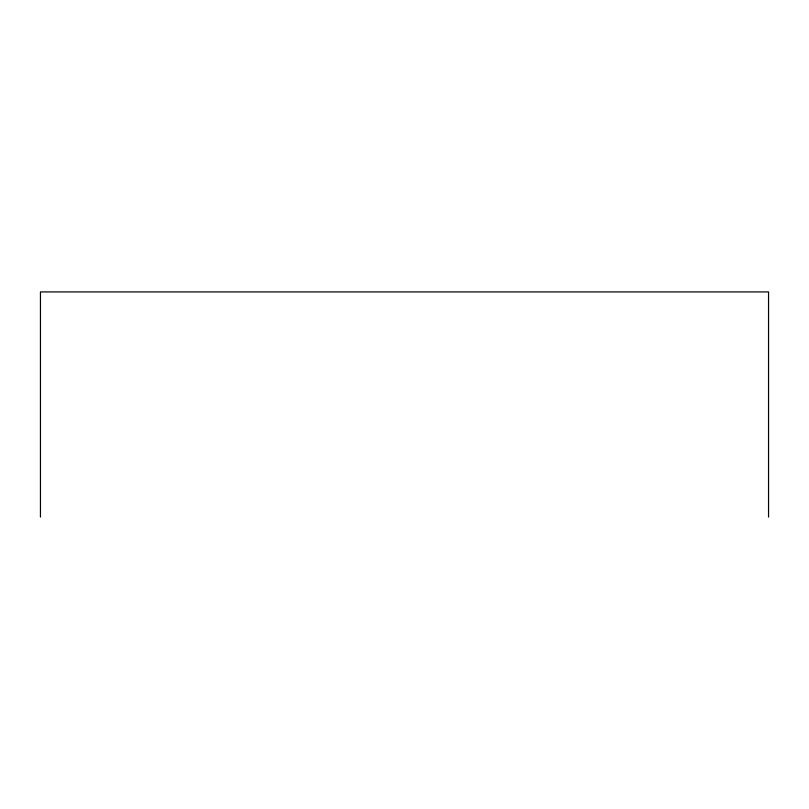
<?xml version="1.0" encoding="UTF-8"?>
<svg xmlns="http://www.w3.org/2000/svg" width="809" height="809" viewBox="0 0 809 809"><rect width="100%" height="100%" fill="white"/><g stroke="black" fill="none" stroke-linecap="round" stroke-linejoin="round"><path stroke-width="1.21" d="M768.55 517.082L768.55 291.918L40.45 291.918L40.45 517.082"/></g></svg>
